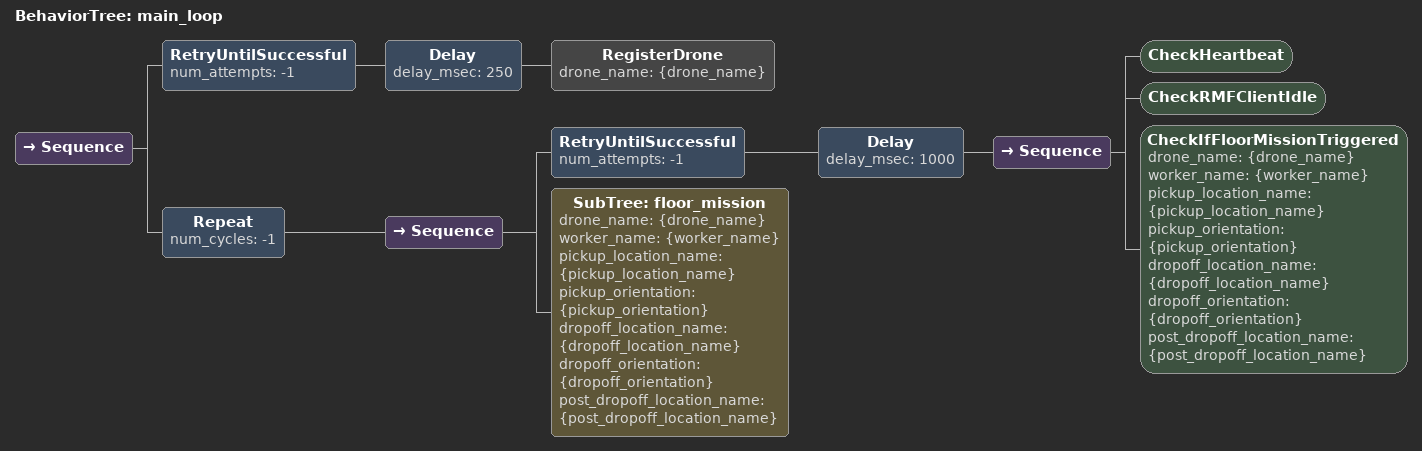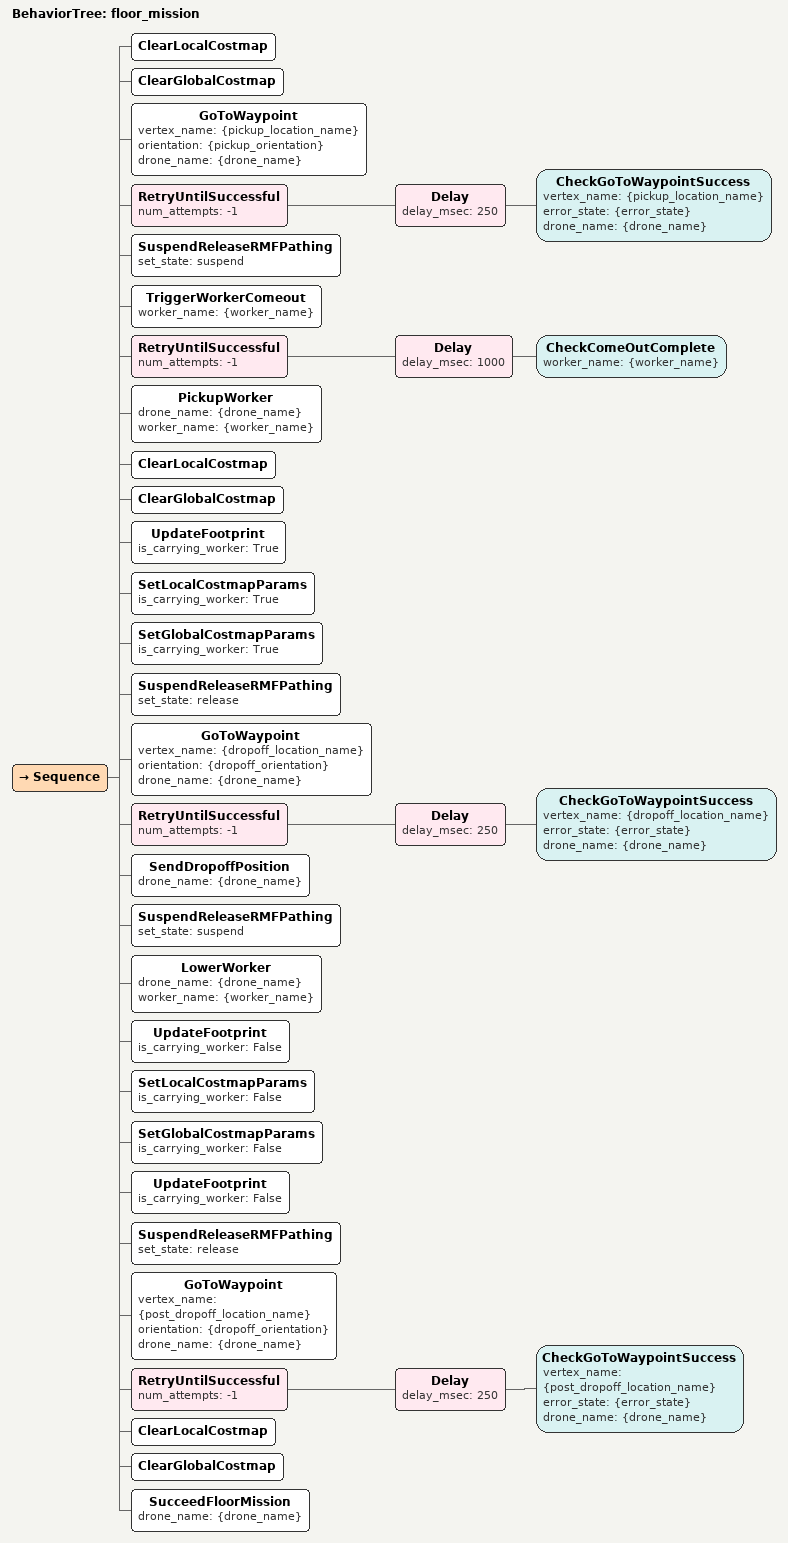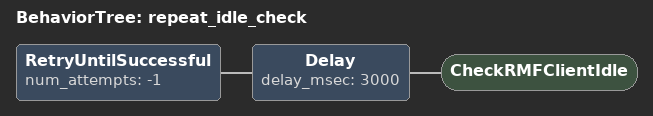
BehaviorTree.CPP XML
<?xml version="1.0" encoding="UTF-8"?>
<root BTCPP_format="3"
      main_tree_to_execute="main_loop">

  <BehaviorTree ID="main_loop">

    <Sequence>

      <!-- One-time initialization -->
      <RetryUntilSuccessful num_attempts="-1">
        <Delay delay_msec="250">
          <RegisterDrone drone_name="{drone_name}"/>
        </Delay>
      </RetryUntilSuccessful>

      <!-- Main loop, repeat forever -->
      <Repeat num_cycles = "-1">

        <Sequence>
          <!-- Keep checking if drone is idle w/ heartbeat, and triggered for a floor mission -->
          <RetryUntilSuccessful num_attempts="-1">
            <Delay delay_msec="1000">
              <Sequence>
                <CheckHeartbeat />
                <CheckRMFClientIdle/>
                <CheckIfFloorMissionTriggered
                  drone_name = "{drone_name}"
                  worker_name = "{worker_name}"
                  pickup_location_name = "{pickup_location_name}"
                  pickup_orientation = "{pickup_orientation}"
                  dropoff_location_name = "{dropoff_location_name}"
                  dropoff_orientation = "{dropoff_orientation}"
                  post_dropoff_location_name = "{post_dropoff_location_name}"
                />
              </Sequence>
            </Delay>
          </RetryUntilSuccessful>

          <!-- Execute the floor mission -->
          <SubTree ID="floor_mission"
            drone_name = "{drone_name}"
            worker_name = "{worker_name}"
            pickup_location_name = "{pickup_location_name}"
            pickup_orientation = "{pickup_orientation}"
            dropoff_location_name = "{dropoff_location_name}"
            dropoff_orientation = "{dropoff_orientation}"
            post_dropoff_location_name = "{post_dropoff_location_name}"
          />

        </Sequence>
      </Repeat>
    </Sequence>
  </BehaviorTree>

  <BehaviorTree ID="floor_mission">

    <Sequence>

      <ClearLocalCostmap/>
      <ClearGlobalCostmap/>

      <GoToWaypoint
        vertex_name="{pickup_location_name}"
        orientation="{pickup_orientation}"
        drone_name="{drone_name}"
      />

      <RetryUntilSuccessful num_attempts="-1">
        <Delay delay_msec="250">
          <CheckGoToWaypointSuccess vertex_name="{pickup_location_name}" error_state="{error_state}" drone_name="{drone_name}"/>
        </Delay>
      </RetryUntilSuccessful>

      <SuspendReleaseRMFPathing set_state="suspend"/>
      <TriggerWorkerComeout worker_name="{worker_name}"/>

      <RetryUntilSuccessful num_attempts="-1">
        <Delay delay_msec="1000">
          <CheckComeOutComplete worker_name="{worker_name}"/>
        </Delay>
      </RetryUntilSuccessful>

      <PickupWorker drone_name="{drone_name}" worker_name="{worker_name}" />
      <ClearLocalCostmap/>
      <ClearGlobalCostmap/>
      <UpdateFootprint is_carrying_worker="True"/>
      <SetLocalCostmapParams is_carrying_worker="True"/>
      <SetGlobalCostmapParams is_carrying_worker="True"/>
      <SuspendReleaseRMFPathing set_state="release"/>

      <GoToWaypoint
        vertex_name="{dropoff_location_name}"
        orientation="{dropoff_orientation}"
        drone_name="{drone_name}"
      />

      <RetryUntilSuccessful num_attempts="-1">
        <Delay delay_msec="250">
          <CheckGoToWaypointSuccess vertex_name="{dropoff_location_name}" error_state="{error_state}" drone_name="{drone_name}"/>
        </Delay>
      </RetryUntilSuccessful>

      <SendDropoffPosition drone_name="{drone_name}"/>

      <SuspendReleaseRMFPathing set_state="suspend"/>
      <LowerWorker drone_name="{drone_name}" worker_name="{worker_name}"/>
      <UpdateFootprint is_carrying_worker="False"/>
      <SetLocalCostmapParams is_carrying_worker="False"/>
      <SetGlobalCostmapParams is_carrying_worker="False"/>
      <UpdateFootprint is_carrying_worker="False"/>

      <SuspendReleaseRMFPathing set_state="release"/>

      <GoToWaypoint
        vertex_name="{post_dropoff_location_name}"
        orientation="{dropoff_orientation}"
        drone_name="{drone_name}"
      />

      <RetryUntilSuccessful num_attempts="-1">
        <Delay delay_msec="250">
          <CheckGoToWaypointSuccess vertex_name="{post_dropoff_location_name}" error_state="{error_state}" drone_name="{drone_name}"/>
        </Delay>
      </RetryUntilSuccessful>

      <ClearLocalCostmap/>
      <ClearGlobalCostmap/>

      <SucceedFloorMission drone_name="{drone_name}"/>

    </Sequence>
  </BehaviorTree>

  <BehaviorTree ID="repeat_idle_check">

    <RetryUntilSuccessful num_attempts="-1">
      <Delay delay_msec="3000">
        <CheckRMFClientIdle/>
      </Delay>
    </RetryUntilSuccessful>

  </BehaviorTree>

</root>
